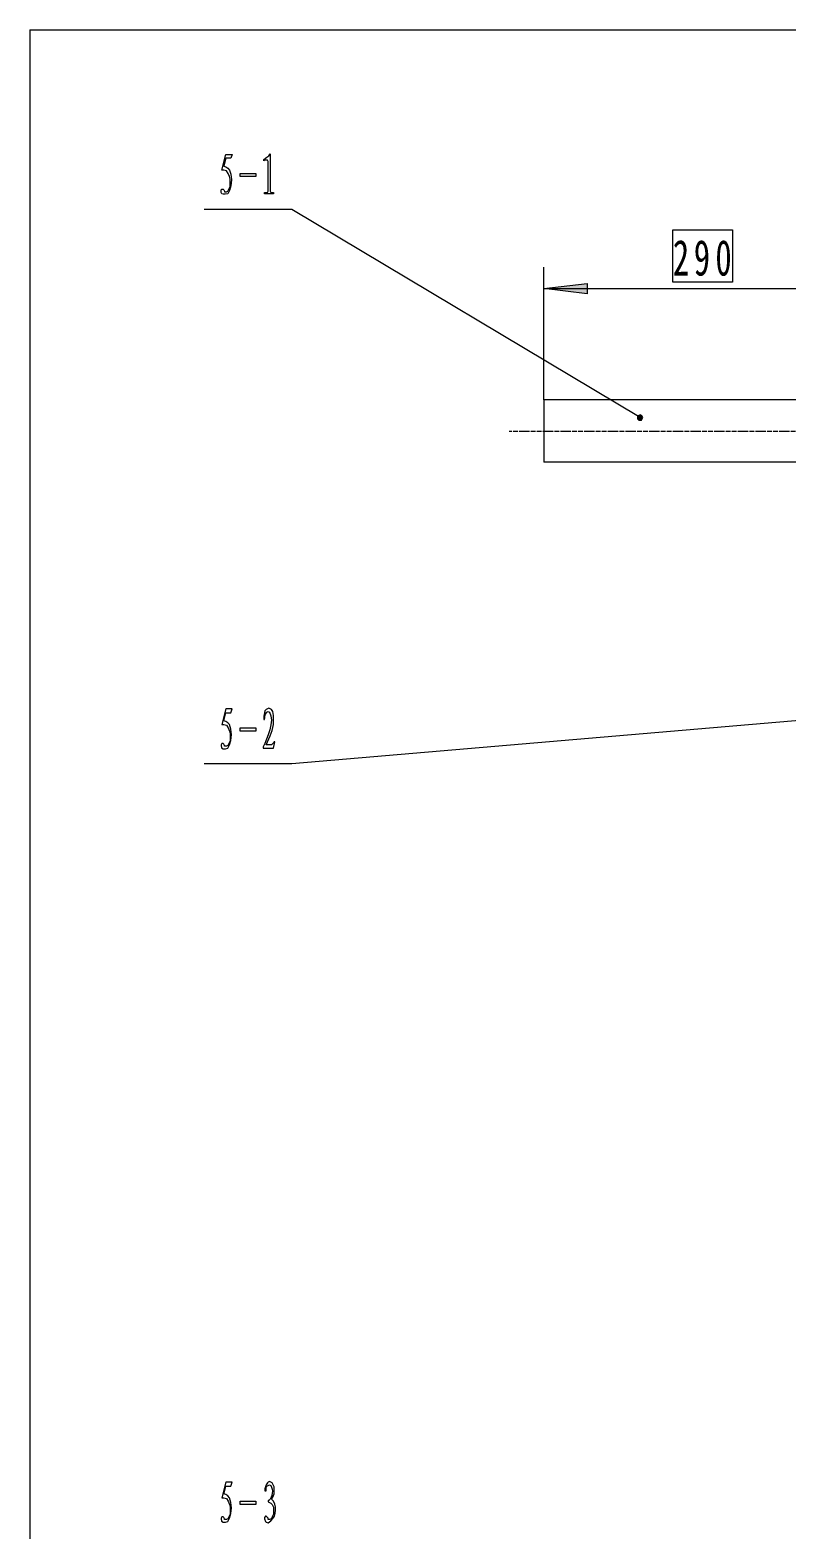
# Model space of a CAD drawing. Header units: millimetres. Extents: x -23892 to 57527, y -540 to 34444.
# Drawn here: x 41153 to 43901, y 5776 to 11227 of the extents above; entities that cross this region are included whole.
import ezdxf

# ---------------------------------------------------------------- set-up
doc = ezdxf.new("R2010")
doc.units = ezdxf.units.MM
doc.linetypes.add('AI-Linetype-32', pattern=[21.479999, 16.98, -2.1, 0.3, -2.1])
doc.layers.add('图层 1', color=7, linetype='Continuous')
doc.styles.get("Standard").update_dxf_attribs({"font": ''})
doc.styles.get('Standard').set_extended_font_data('FangSong')

msp = doc.modelspace()

# ---------------------------------------------------------------- hatches: boundary and pattern name
at = {"layer": '图层 1', "lineweight": 0}
for points in [[(43177.7575, 10306.4913), (43177.7575, 10268.4192), (43020.7052, 10287.4359)], [(43380.0276, 9818.6803), (43377.6457, 9823.4055), (43375.2832, 9825.8068), (43370.5193, 9828.1693), (43365.7555, 9825.8068), (43360.9916, 9823.4055), (43360.9916, 9813.9165), (43365.7555, 9809.1526), (43375.2832, 9809.1526)]]:
    msp.add_hatch(color=7, dxfattribs=at).paths.add_polyline_path(points)

# ---------------------------------------------------------------- linework, layer by layer
at = {"layer": '图层 1', "color": 7, "lineweight": 0, "true_color": 0xffffff}
for p, q in [((41152.732, 11227.387), (41152.732, -144.747)), ((41152.732, 11227.387), (57129.3831, 11227.387)), ((41849.9589, 10718.158), (41864.2311, 10775.2468)), ((41864.2311, 10760.994), (41857.0853, 10732.4496)), ((41864.2311, 10775.2468), (41888.031, 10775.2468)), ((41883.2672, 10760.994), (41864.2311, 10760.994)), ((41888.031, 10775.2468), (41883.2672, 10760.994)), ((42002.2474, 10756.2301), (42009.3738, 10760.994)), ((42002.2474, 10751.4663), (42002.2474, 10756.2301)), ((42007.0112, 10753.8288), (42002.2474, 10751.4663)), ((42016.5195, 10753.8288), (42007.0112, 10753.8288)), ((42009.3738, 10760.994), (42014.1376, 10765.7578)), ((42014.1376, 10765.7578), (42021.2834, 10770.5217)), ((42018.9015, 10749.1037), (42016.5195, 10753.8288)), ((42018.9015, 10741.9386), (42018.9015, 10749.1037)), ((42018.9015, 10642.0138), (42018.9015, 10741.9386)), ((42021.2834, 10770.5217), (42026.0473, 10777.6481)), ((42026.0473, 10777.6481), (42026.0473, 10642.0138)), ((41857.0853, 10718.158), (41849.9589, 10718.158)), ((41857.0853, 10732.4496), (41864.2311, 10730.0483)), ((41866.6131, 10715.7567), (41857.0853, 10718.158)), ((41864.2311, 10730.0483), (41871.3575, 10725.2845)), ((41873.7395, 10706.2678), (41866.6131, 10715.7567)), ((41871.3575, 10725.2845), (41878.5033, 10718.158)), ((41878.5033, 10694.3388), (41873.7395, 10706.2678)), ((41878.5033, 10718.158), (41883.2672, 10703.8665)), ((41880.8853, 10684.8498), (41878.5033, 10694.3388)), ((41883.2672, 10703.8665), (41885.6491, 10682.4485)), ((41916.5754, 10694.3388), (41916.5754, 10706.2678)), ((41916.5754, 10706.2678), (41973.6836, 10706.2678)), ((41973.6836, 10694.3388), (41916.5754, 10694.3388)), ((41973.6836, 10706.2678), (41973.6836, 10694.3388)), ((41847.577, 10646.7777), (41849.9589, 10649.1402)), ((41847.577, 10637.25), (41847.577, 10646.7777)), ((41849.9589, 10632.4861), (41847.577, 10637.25)), ((41849.9589, 10649.1402), (41854.7034, 10649.1402)), ((41854.7034, 10630.1236), (41849.9589, 10632.4861)), ((41854.7034, 10649.1402), (41857.0853, 10646.7777)), ((41857.0853, 10646.7777), (41859.4673, 10642.0138)), ((41859.4673, 10642.0138), (41859.4673, 10639.6125)), ((41859.4673, 10639.6125), (41866.6131, 10639.6125)), ((41871.3575, 10632.4861), (41861.8492, 10630.1236)), ((41866.6131, 10639.6125), (41871.3575, 10642.0138)), ((41871.3575, 10642.0138), (41876.1214, 10649.1402)), ((41878.5033, 10644.3764), (41871.3575, 10632.4861)), ((41876.1214, 10649.1402), (41880.8853, 10658.6679)), ((41883.2672, 10661.0305), (41878.5033, 10644.3764)), ((41880.8853, 10675.3221), (41880.8853, 10684.8498)), ((41880.8853, 10658.6679), (41880.8853, 10675.3221)), ((41885.6491, 10682.4485), (41883.2672, 10661.0305)), ((42004.6293, 10632.4861), (42004.6293, 10637.25)), ((42004.6293, 10637.25), (42016.5195, 10637.25)), ((42037.9375, 10632.4861), (42004.6293, 10632.4861)), ((42016.5195, 10637.25), (42018.9015, 10642.0138)), ((42026.0473, 10642.0138), (42028.4098, 10637.25)), ((42028.4098, 10637.25), (42037.9375, 10637.25)), ((42037.9375, 10637.25), (42037.9375, 10632.4861)), ((41861.8492, 10630.1236), (41854.7034, 10630.1236)), ((42104.5734, 10575.3586), (41785.705, 10575.3586)), ((43370.5193, 9818.6803), (42104.5734, 10575.3586)), ((43020.7052, 9882.8956), (43020.7052, 10365.9814)), ((43020.7052, 10287.4359), (43177.7575, 10306.4913)), ((43177.7575, 10306.4913), (43177.7575, 10268.4192)), ((43020.7052, 10287.4359), (44174.8167, 10287.4359)), ((43177.7575, 10268.4192), (43020.7052, 10287.4359)), ((43020.7052, 9882.8956), (43020.7052, 9656.8642)), ((43477.5898, 9882.8956), (43020.7052, 9882.8956)), ((44120.0905, 9882.8956), (43477.5898, 9882.8956)), ((43365.7555, 9825.8068), (43360.9916, 9823.4055)), ((43360.9916, 9823.4055), (43360.9916, 9813.9165)), ((43360.9916, 9813.9165), (43365.7555, 9809.1526)), ((43370.5193, 9828.1693), (43365.7555, 9825.8068)), ((43375.2832, 9825.8068), (43370.5193, 9828.1693)), ((43377.6457, 9823.4055), (43375.2832, 9825.8068)), ((43375.2832, 9809.1526), (43380.0276, 9818.6803)), ((43380.0276, 9818.6803), (43377.6457, 9823.4055)), ((43365.7555, 9809.1526), (43375.2832, 9809.1526)), ((43477.5898, 9656.8642), (43020.7052, 9656.8642)), ((44120.0905, 9656.8642), (43477.5898, 9656.8642)), ((44248.5403, 8743.095), (42104.5347, 8559.8608)), ((41916.5754, 8678.841), (41916.5754, 8690.7313)), ((41916.5754, 8690.7313), (41973.6836, 8690.7313)), ((41973.6836, 8678.841), (41916.5754, 8678.841)), ((41973.6836, 8690.7313), (41973.6836, 8678.841)), ((42104.5347, 8559.8608), (41785.6663, 8559.8608)), ((41916.5754, 5868.5155), (41916.5754, 5880.4057)), ((41916.5754, 5880.4057), (41973.6836, 5880.4057)), ((41973.6836, 5868.5155), (41916.5754, 5868.5155)), ((41973.6836, 5880.4057), (41973.6836, 5868.5155))]:
    msp.add_line(p, q, dxfattribs=at)
at = {"layer": '图层 1', "lineweight": 0}
for p, q in [((43489.4995, 10501.6157), (43489.4995, 10501.6157)), ((43489.4995, 10311.2551), (43489.4995, 10501.6157)), ((43489.4995, 10501.6157), (43706.0418, 10501.6157)), ((43706.0418, 10501.6157), (43706.0418, 10311.2551)), ((43020.7052, 10287.4359), (43177.7575, 10306.4913)), ((43177.7575, 10306.4913), (43177.7575, 10268.4192)), ((43706.0418, 10311.2551), (43489.4995, 10311.2551)), ((43177.7575, 10268.4192), (43020.7052, 10287.4359)), ((43365.7555, 9825.8068), (43360.9916, 9823.4055)), ((43360.9916, 9823.4055), (43360.9916, 9813.9165)), ((43360.9916, 9813.9165), (43365.7555, 9809.1526)), ((43370.5193, 9828.1693), (43365.7555, 9825.8068)), ((43375.2832, 9825.8068), (43370.5193, 9828.1693)), ((43377.6457, 9823.4055), (43375.2832, 9825.8068)), ((43375.2832, 9809.1526), (43380.0276, 9818.6803)), ((43380.0276, 9818.6803), (43377.6457, 9823.4055)), ((43365.7555, 9809.1526), (43375.2832, 9809.1526))]:
    msp.add_line(p, q, dxfattribs=at)
at = {"layer": '图层 1', "color": 18, "lineweight": 0, "true_color": 0x000000}
for p, q in [((43489.4995, 10501.6157), (43489.4995, 10501.6157)), ((43489.4995, 10311.2551), (43489.4995, 10501.6157)), ((43489.4995, 10501.6157), (43706.0418, 10501.6157)), ((43706.0418, 10501.6157), (43706.0418, 10311.2551)), ((43706.0418, 10311.2551), (43489.4995, 10311.2551))]:
    msp.add_line(p, q, dxfattribs=at)
at = {"layer": '图层 1', "color": 7, "linetype": 'AI-Linetype-32', "lineweight": 0, "true_color": 0xffffff}
msp.add_line((45954.7748, 9768.6792), (42894.5986, 9768.6792), dxfattribs=at)
at = {"layer": '图层 1', "color": 7, "lineweight": 0, "true_color": 0xffffff}
for points, knots in [([(41880.8853, 8659.7856), (41880.8853, 8659.7856), (41880.8853, 8669.3133), (41880.8853, 8669.3133), (41880.8853, 8669.3133), (41878.5033, 8678.841), (41878.5033, 8678.841), (41878.5033, 8678.841), (41873.7395, 8690.7313), (41873.7395, 8690.7313), (41873.7395, 8690.7313), (41866.6131, 8700.259), (41866.6131, 8700.259), (41866.6131, 8700.259), (41857.0853, 8702.6216), (41857.0853, 8702.6216), (41857.0853, 8702.6216), (41849.9396, 8702.6216), (41849.9396, 8702.6216), (41849.9396, 8702.6216), (41864.2311, 8759.7491), (41864.2311, 8759.7491), (41864.2311, 8759.7491), (41888.031, 8759.7491), (41888.031, 8759.7491), (41888.031, 8759.7491), (41883.2672, 8745.4575), (41883.2672, 8745.4575), (41883.2672, 8745.4575), (41864.2311, 8745.4575), (41864.2311, 8745.4575), (41864.2311, 8745.4575), (41857.0853, 8716.9131), (41857.0853, 8716.9131), (41857.0853, 8716.9131), (41864.2311, 8714.5118), (41864.2311, 8714.5118), (41864.2311, 8714.5118), (41871.3575, 8709.7867), (41871.3575, 8709.7867), (41871.3575, 8709.7867), (41878.5033, 8702.6216), (41878.5033, 8702.6216), (41878.5033, 8702.6216), (41883.2672, 8685.9674), (41883.2672, 8685.9674), (41883.2672, 8685.9674), (41885.6491, 8666.9507), (41885.6491, 8666.9507), (41885.6491, 8666.9507), (41883.2672, 8645.5328), (41883.2672, 8645.5328), (41883.2672, 8645.5328), (41878.5033, 8628.8786), (41878.5033, 8628.8786), (41878.5033, 8628.8786), (41871.3575, 8616.9496), (41871.3575, 8616.9496), (41861.7717, 8613.5414), (41845.6598, 8610.714), (41847.577, 8626.4774), (41847.577, 8626.4774), (41847.577, 8628.8786), (41847.577, 8628.8786), (41847.577, 8628.8786), (41849.9396, 8633.6038), (41849.9396, 8633.6038), (41849.9396, 8633.6038), (41854.7034, 8633.6038), (41854.7034, 8633.6038), (41854.7034, 8633.6038), (41857.0853, 8631.2412), (41857.0853, 8631.2412), (41857.0853, 8631.2412), (41859.4673, 8626.4774), (41859.4673, 8626.4774), (41859.4673, 8626.4774), (41859.4673, 8624.1148), (41859.4673, 8624.1148), (41859.4673, 8624.1148), (41866.6131, 8624.1148), (41866.6131, 8624.1148), (41866.6131, 8624.1148), (41871.3575, 8626.4774), (41871.3575, 8626.4774), (41871.3575, 8626.4774), (41876.1214, 8633.6038), (41876.1214, 8633.6038), (41876.1214, 8633.6038), (41880.8853, 8643.1315), (41880.8853, 8643.1315), (41880.8853, 8643.1315), (41880.8853, 8659.7856), (41880.8853, 8659.7856)], [0, 0, 0, 0, 1, 1, 1, 2, 2, 2, 3, 3, 3, 4, 4, 4, 5, 5, 5, 6, 6, 6, 7, 7, 7, 8, 8, 8, 9, 9, 9, 10, 10, 10, 11, 11, 11, 12, 12, 12, 13, 13, 13, 14, 14, 14, 15, 15, 15, 16, 16, 16, 17, 17, 17, 18, 18, 18, 19, 19, 19, 20, 20, 20, 21, 21, 21, 22, 22, 22, 23, 23, 23, 24, 24, 24, 25, 25, 25, 26, 26, 26, 27, 27, 27, 28, 28, 28, 29, 29, 29, 30, 30, 30, 31, 31, 31, 31]), ([(42011.7557, 8628.8786), (42011.7557, 8628.8786), (42030.7917, 8628.8786), (42030.7917, 8628.8786), (42030.7917, 8628.8786), (42033.1737, 8631.2412), (42033.1737, 8631.2412), (42033.1737, 8631.2412), (42035.5556, 8633.6038), (42035.5556, 8633.6038), (42035.5556, 8633.6038), (42037.9375, 8636.0051), (42037.9375, 8636.0051), (42037.9375, 8636.0051), (42040.3195, 8640.7689), (42040.3195, 8640.7689), (42040.3195, 8640.7689), (42042.7014, 8640.7689), (42042.7014, 8640.7689), (42042.7014, 8640.7689), (42037.9375, 8616.9496), (42037.9375, 8616.9496), (42037.9375, 8616.9496), (41999.8654, 8616.9496), (41999.8654, 8616.9496), (41999.8654, 8616.9496), (41999.8654, 8621.7135), (41999.8654, 8621.7135), (42014.9703, 8651.7684), (42043.1274, 8715.2864), (42023.6653, 8747.8588), (42023.6653, 8747.8588), (42018.9015, 8750.2214), (42018.9015, 8750.2214), (42018.9015, 8750.2214), (42014.1376, 8747.8588), (42014.1376, 8747.8588), (42014.1376, 8747.8588), (42009.3738, 8740.6937), (42009.3738, 8740.6937), (42009.3738, 8740.6937), (42007.0112, 8733.5672), (42007.0112, 8733.5672), (42007.0112, 8733.5672), (42007.0112, 8726.4408), (42007.0112, 8726.4408), (42007.0112, 8726.4408), (42004.6293, 8721.677), (42004.6293, 8721.677), (42004.6293, 8721.677), (42002.2474, 8721.677), (42002.2474, 8721.677), (42002.2474, 8721.677), (42002.2474, 8733.5672), (42002.2474, 8733.5672), (42002.2474, 8733.5672), (42007.0112, 8752.5839), (42007.0112, 8752.5839), (42007.0112, 8752.5839), (42011.7557, 8757.3478), (42011.7557, 8757.3478), (42011.7557, 8757.3478), (42021.2834, 8762.1116), (42021.2834, 8762.1116), (42021.2834, 8762.1116), (42030.7917, 8757.3478), (42030.7917, 8757.3478), (42030.7917, 8757.3478), (42035.5556, 8750.2214), (42035.5556, 8750.2214), (42035.5556, 8750.2214), (42037.9375, 8735.9298), (42037.9375, 8735.9298), (42037.9375, 8735.9298), (42037.9375, 8702.6216), (42037.9375, 8702.6216), (42037.9375, 8702.6216), (42033.1737, 8681.2036), (42033.1737, 8681.2036), (42033.1737, 8681.2036), (42026.0279, 8662.1869), (42026.0279, 8662.1869), (42026.0279, 8662.1869), (42011.7557, 8628.8786), (42011.7557, 8628.8786)], [0, 0, 0, 0, 1, 1, 1, 2, 2, 2, 3, 3, 3, 4, 4, 4, 5, 5, 5, 6, 6, 6, 7, 7, 7, 8, 8, 8, 9, 9, 9, 10, 10, 10, 11, 11, 11, 12, 12, 12, 13, 13, 13, 14, 14, 14, 15, 15, 15, 16, 16, 16, 17, 17, 17, 18, 18, 18, 19, 19, 19, 20, 20, 20, 21, 21, 21, 22, 22, 22, 23, 23, 23, 24, 24, 24, 25, 25, 25, 26, 26, 26, 27, 27, 27, 28, 28, 28, 28]), ([(41880.8853, 5849.4988), (41880.8853, 5849.4988), (41880.8853, 5858.9878), (41880.8853, 5858.9878), (41880.8853, 5858.9878), (41878.5033, 5868.5155), (41878.5033, 5868.5155), (41878.5033, 5868.5155), (41873.7395, 5880.4057), (41873.7395, 5880.4057), (41873.7395, 5880.4057), (41866.6131, 5889.9334), (41866.6131, 5889.9334), (41866.6131, 5889.9334), (41857.0853, 5892.3347), (41857.0853, 5892.3347), (41857.0853, 5892.3347), (41849.9396, 5892.3347), (41849.9396, 5892.3347), (41849.9396, 5892.3347), (41864.2311, 5949.4235), (41864.2311, 5949.4235), (41864.2311, 5949.4235), (41888.031, 5949.4235), (41888.031, 5949.4235), (41888.031, 5949.4235), (41883.2672, 5935.132), (41883.2672, 5935.132), (41883.2672, 5935.132), (41864.2311, 5935.132), (41864.2311, 5935.132), (41864.2311, 5935.132), (41857.0853, 5906.5876), (41857.0853, 5906.5876), (41857.0853, 5906.5876), (41864.2311, 5904.225), (41864.2311, 5904.225), (41864.2311, 5904.225), (41871.3575, 5899.4611), (41871.3575, 5899.4611), (41871.3575, 5899.4611), (41878.5033, 5892.3347), (41878.5033, 5892.3347), (41878.5033, 5892.3347), (41883.2672, 5875.6419), (41883.2672, 5875.6419), (41883.2672, 5875.6419), (41885.6491, 5856.6252), (41885.6491, 5856.6252), (41885.6491, 5856.6252), (41883.2672, 5835.2072), (41883.2672, 5835.2072), (41883.2672, 5835.2072), (41878.5033, 5818.5531), (41878.5033, 5818.5531), (41878.5033, 5818.5531), (41871.3575, 5806.6628), (41871.3575, 5806.6628), (41861.7717, 5803.2545), (41845.6598, 5800.3885), (41847.577, 5816.1518), (41847.577, 5816.1518), (41847.577, 5818.5531), (41847.577, 5818.5531), (41847.577, 5818.5531), (41849.9396, 5823.3169), (41849.9396, 5823.3169), (41849.9396, 5823.3169), (41854.7034, 5823.3169), (41854.7034, 5823.3169), (41854.7034, 5823.3169), (41857.0853, 5820.9156), (41857.0853, 5820.9156), (41857.0853, 5820.9156), (41859.4673, 5816.1518), (41859.4673, 5816.1518), (41859.4673, 5816.1518), (41859.4673, 5813.7892), (41859.4673, 5813.7892), (41859.4673, 5813.7892), (41866.6131, 5813.7892), (41866.6131, 5813.7892), (41866.6131, 5813.7892), (41871.3575, 5816.1518), (41871.3575, 5816.1518), (41871.3575, 5816.1518), (41876.1214, 5823.3169), (41876.1214, 5823.3169), (41876.1214, 5823.3169), (41880.8853, 5832.8446), (41880.8853, 5832.8446), (41880.8853, 5832.8446), (41880.8853, 5849.4988), (41880.8853, 5849.4988)], [0, 0, 0, 0, 1, 1, 1, 2, 2, 2, 3, 3, 3, 4, 4, 4, 5, 5, 5, 6, 6, 6, 7, 7, 7, 8, 8, 8, 9, 9, 9, 10, 10, 10, 11, 11, 11, 12, 12, 12, 13, 13, 13, 14, 14, 14, 15, 15, 15, 16, 16, 16, 17, 17, 17, 18, 18, 18, 19, 19, 19, 20, 20, 20, 21, 21, 21, 22, 22, 22, 23, 23, 23, 24, 24, 24, 25, 25, 25, 26, 26, 26, 27, 27, 27, 28, 28, 28, 29, 29, 29, 30, 30, 30, 31, 31, 31, 31]), ([(42007.0112, 5918.4778), (42007.0112, 5918.4778), (42007.0112, 5925.643), (42007.0112, 5925.643), (42007.0112, 5925.643), (42011.7557, 5939.8958), (42011.7557, 5939.8958), (42011.7557, 5939.8958), (42016.5195, 5947.061), (42016.5195, 5947.061), (42016.5195, 5947.061), (42018.9015, 5949.4235), (42018.9015, 5949.4235), (42018.9015, 5949.4235), (42023.6653, 5951.8248), (42023.6653, 5951.8248), (42023.6653, 5951.8248), (42033.1737, 5947.061), (42033.1737, 5947.061), (42033.1737, 5947.061), (42040.3195, 5932.7694), (42040.3195, 5932.7694), (42040.3195, 5932.7694), (42040.3195, 5906.5876), (42040.3195, 5906.5876), (42040.3195, 5906.5876), (42035.5556, 5894.6973), (42035.5556, 5894.6973), (42035.5556, 5894.6973), (42030.7917, 5887.5709), (42030.7917, 5887.5709), (42030.7917, 5887.5709), (42037.9375, 5880.4057), (42037.9375, 5880.4057), (42051.5319, 5853.6429), (42047.6202, 5817.1588), (42018.9015, 5801.899), (42018.9015, 5801.899), (42011.7557, 5804.2615), (42011.7557, 5804.2615), (42011.7557, 5804.2615), (42009.3738, 5806.6628), (42009.3738, 5806.6628), (42009.3738, 5806.6628), (42004.6293, 5816.1518), (42004.6293, 5816.1518), (42004.6293, 5816.1518), (42004.6293, 5820.9156), (42004.6293, 5820.9156), (42004.6293, 5820.9156), (42009.3738, 5825.6795), (42009.3738, 5825.6795), (42009.3738, 5825.6795), (42011.7557, 5825.6795), (42011.7557, 5825.6795), (42011.7557, 5825.6795), (42018.9015, 5818.5531), (42018.9015, 5818.5531), (42018.9015, 5818.5531), (42018.9015, 5813.7892), (42018.9015, 5813.7892), (42018.9015, 5813.7892), (42023.6653, 5813.7892), (42023.6653, 5813.7892), (42023.6653, 5813.7892), (42030.7917, 5816.1518), (42030.7917, 5816.1518), (42030.7917, 5816.1518), (42033.1737, 5823.3169), (42033.1737, 5823.3169), (42033.1737, 5823.3169), (42037.9375, 5832.8446), (42037.9375, 5832.8446), (42037.9375, 5832.8446), (42037.9375, 5858.9878), (42037.9375, 5858.9878), (42037.9375, 5858.9878), (42033.1737, 5868.5155), (42033.1737, 5868.5155), (42033.1737, 5868.5155), (42028.4098, 5873.2793), (42028.4098, 5873.2793), (42028.4098, 5873.2793), (42018.9015, 5878.0432), (42018.9015, 5878.0432), (42018.9015, 5878.0432), (42018.9015, 5882.807), (42018.9015, 5882.807), (42018.9015, 5882.807), (42021.2834, 5882.807), (42021.2834, 5882.807), (42035.8654, 5895.0459), (42037.2985, 5922.3122), (42028.4098, 5937.5333), (42028.4098, 5937.5333), (42023.6653, 5939.8958), (42023.6653, 5939.8958), (42023.6653, 5939.8958), (42014.1376, 5935.132), (42014.1376, 5935.132), (42014.1376, 5935.132), (42011.7557, 5930.4068), (42011.7557, 5930.4068), (42011.7557, 5930.4068), (42011.7557, 5918.4778), (42011.7557, 5918.4778), (42011.7557, 5918.4778), (42007.0112, 5918.4778), (42007.0112, 5918.4778)], [0, 0, 0, 0, 1, 1, 1, 2, 2, 2, 3, 3, 3, 4, 4, 4, 5, 5, 5, 6, 6, 6, 7, 7, 7, 8, 8, 8, 9, 9, 9, 10, 10, 10, 11, 11, 11, 12, 12, 12, 13, 13, 13, 14, 14, 14, 15, 15, 15, 16, 16, 16, 17, 17, 17, 18, 18, 18, 19, 19, 19, 20, 20, 20, 21, 21, 21, 22, 22, 22, 23, 23, 23, 24, 24, 24, 25, 25, 25, 26, 26, 26, 27, 27, 27, 28, 28, 28, 29, 29, 29, 30, 30, 30, 31, 31, 31, 32, 32, 32, 33, 33, 33, 34, 34, 34, 35, 35, 35, 36, 36, 36, 36])]:
    msp.add_open_spline(points, degree=3, knots=knots, dxfattribs=at)

# ---------------------------------------------------------------- texts
at = {"layer": '图层 1', "color": 7, "lineweight": 0, "width": 0.674986}
for s, p in [('2', (43489.5188, 10335.0357)), ('9', (43565.6243, 10335.0357)), ('0', (43644.1311, 10335.0357))]:
    msp.add_text(s, height=129.4452, rotation=359.9009648, dxfattribs=at).set_placement(p)

doc.saveas('drawing.dxf')
